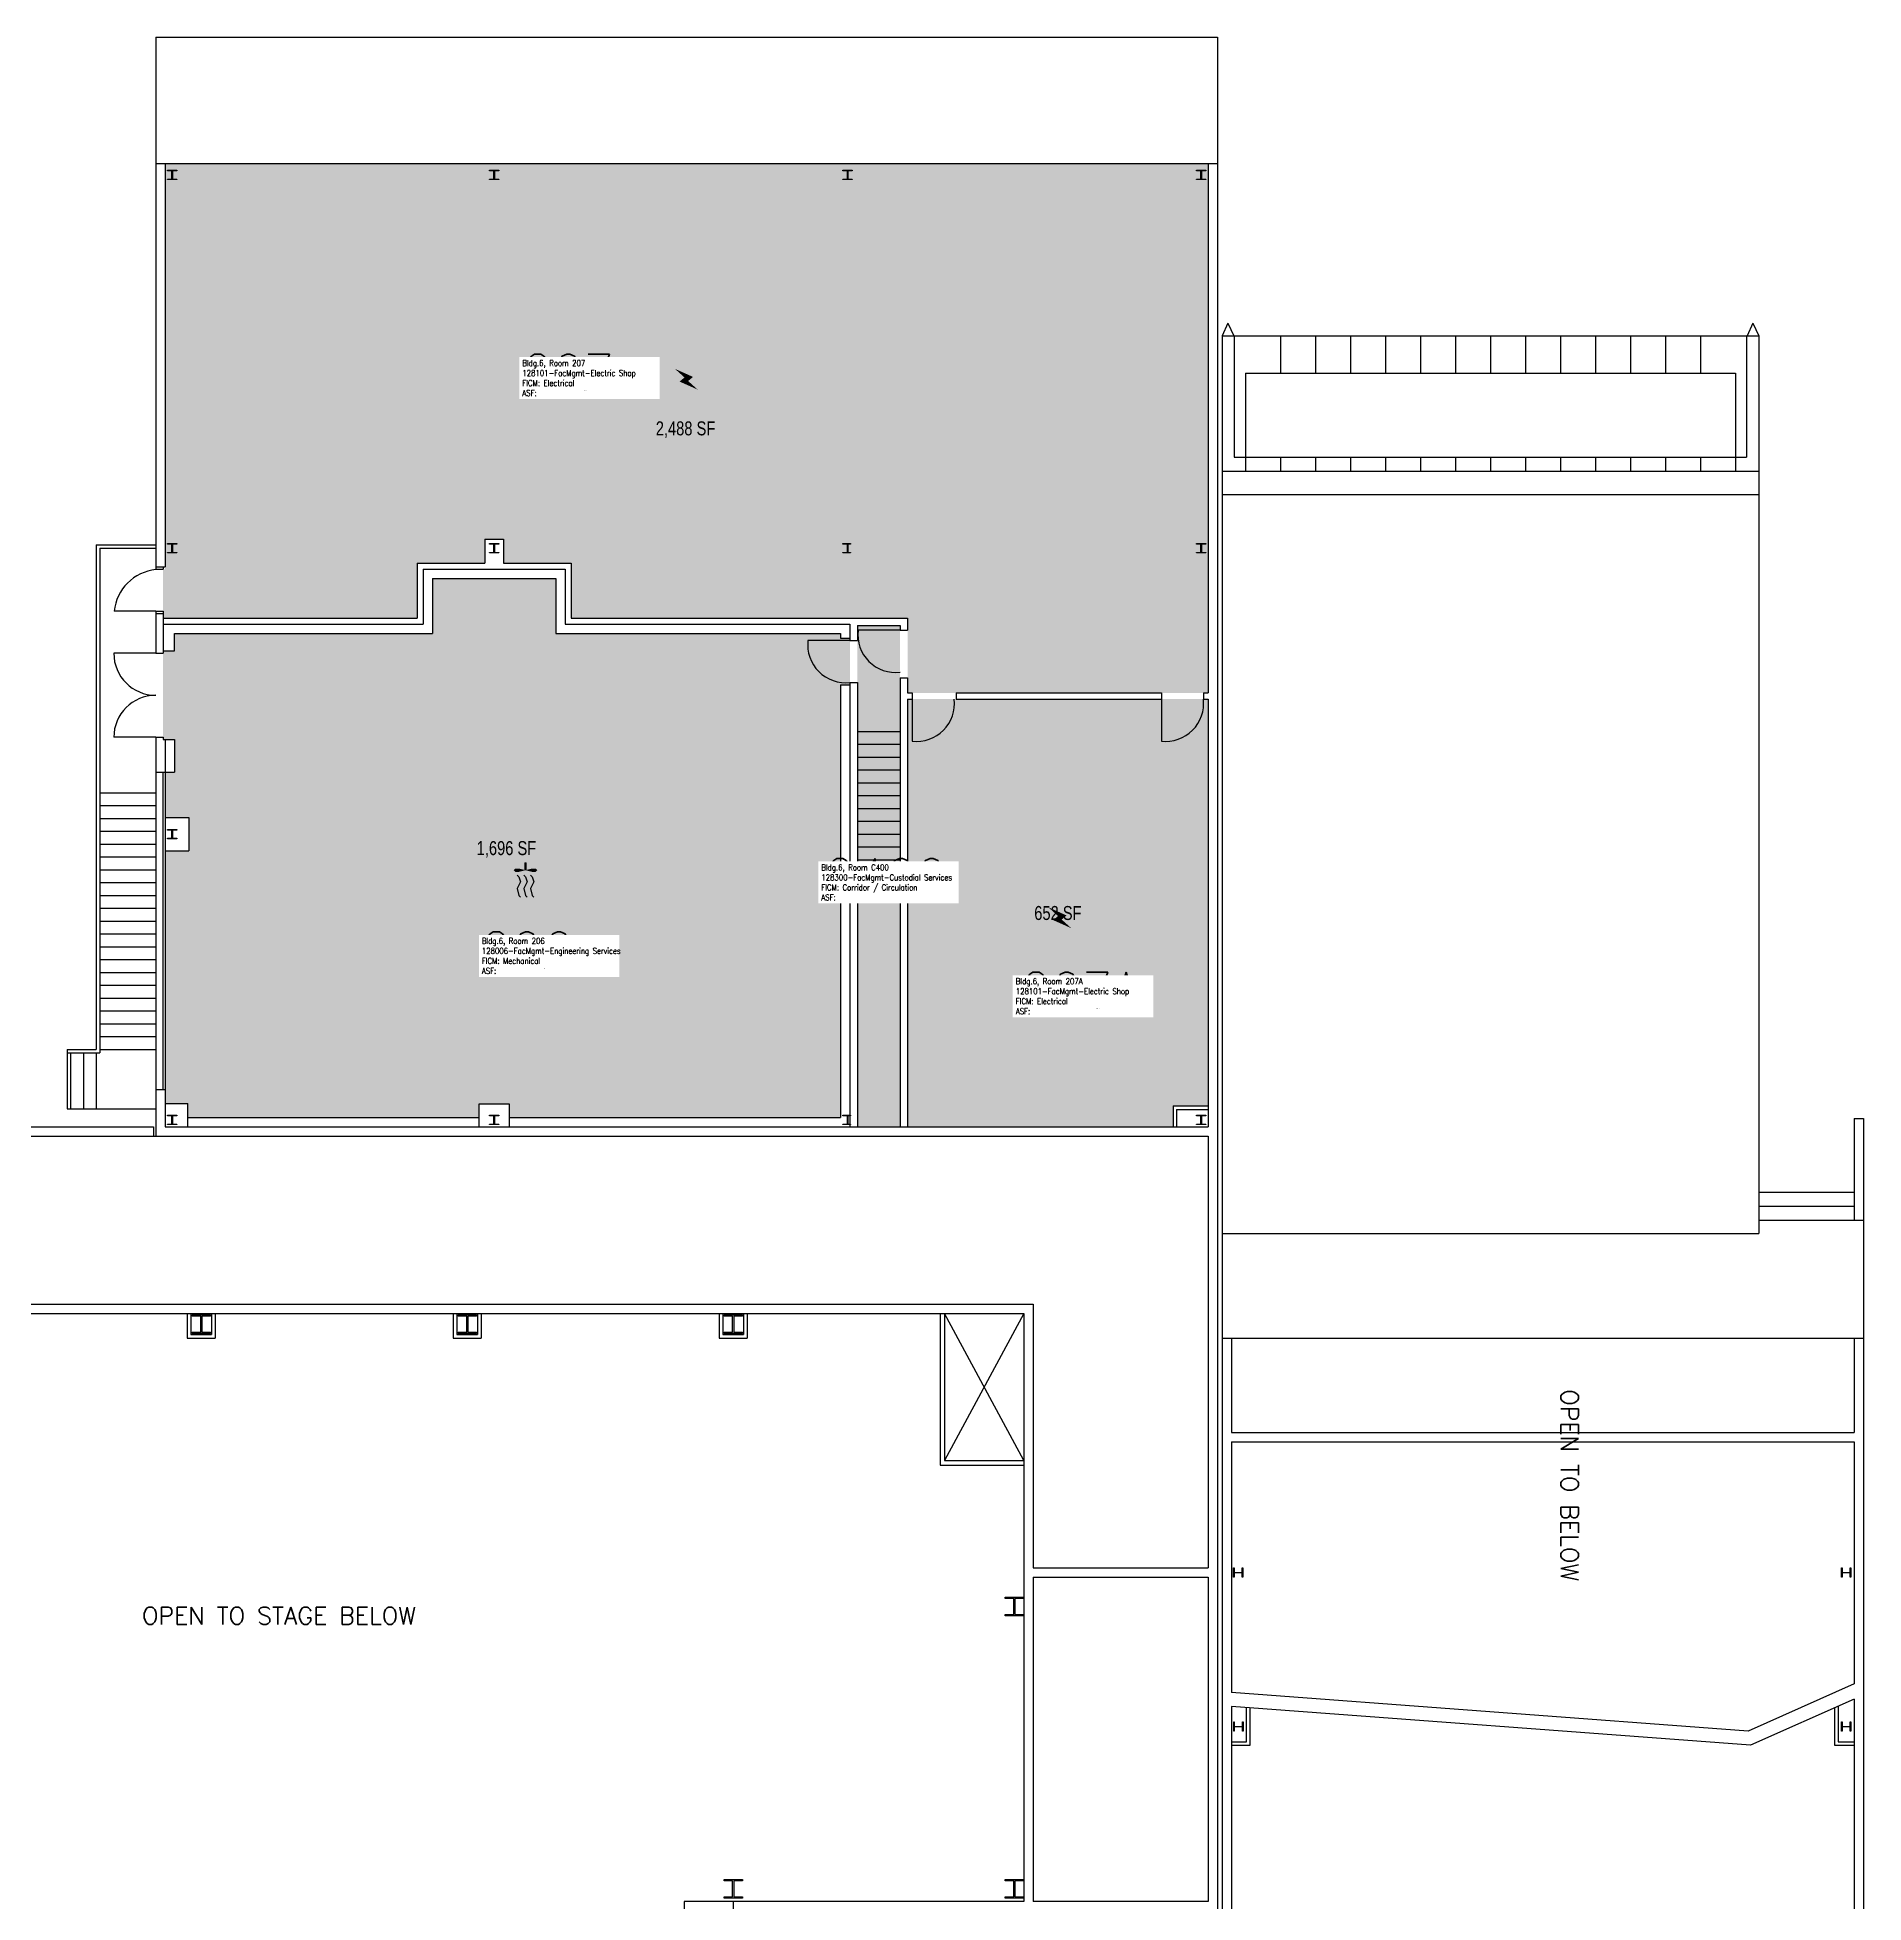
# Model space of a CAD drawing. Header units: inches. Extents: x -206 to 2389, y 0 to 3821.
# Drawn here: x 786 to 2352, y 2222 to 3821 of the extents above; entities that cross this region are included whole.
import ezdxf
from ezdxf.enums import TextEntityAlignment as Align

# ---------------------------------------------------------------- set-up
doc = ezdxf.new("R2010")
doc.units = ezdxf.units.IN
doc.header["$LTSCALE"] = 10
doc.header["$MEASUREMENT"] = 0
doc.layers.get('0').update_dxf_attribs({"linetype": 'CONTINUOUS'})
for name, color, linetype in [('A-COLS', 5, 'CONTINUOUS'), ('A-DOOR', 2, 'CONTINUOUS'), ('A-FLOR', 3, 'CONTINUOUS'), ('A-IDEN-ICON', 4, 'CONTINUOUS'), ('A-IDEN-RNUM', 7, 'CONTINUOUS'), ('A-IDEN-SNUM', 4, 'CONTINUOUS'), ('A-IDEN-TEXT', 4, 'CONTINUOUS'), ('A-IDEN-VNUM', 4, 'CONTINUOUS'), ('A-ROOF', 2, 'CONTINUOUS'), ('A-WALL', 5, 'CONTINUOUS'), ('AREA-TEXT', 3, 'CONTINUOUS'), ('Rooms-Category-Color', 7, 'CONTINUOUS'), ('Rooms-College-Color', 7, 'CONTINUOUS'), ('Rooms-Department-Color', 7, 'CONTINUOUS'), ('Rooms-Division-Color', 7, 'CONTINUOUS'), ('Rooms-Information', 7, 'CONTINUOUS')]:
    doc.layers.add(name, color=color, linetype=linetype)
doc.styles.add('AREA', font='arial.ttf', dxfattribs={"width": 0.75, "height": 24})
doc.styles.add('ROOMFNUMBER', font='SIMPLEX', dxfattribs={"height": 0.83})
doc.styles.add('ROOMSNUMBER', font='txt', dxfattribs={"height": 0.03})
doc.styles.add('ROOMVNUMBER', font='simplex.shx', dxfattribs={"width": 0.85})

# ---------------------------------------------------------------- blocks, each defined once
blk = doc.blocks.new('CPMECH')
at = {"color": 0, "linetype": 'ByBlock'}
for p, q in [((0.005, 0.025), (0.015, 0.035)), ((0.015, 0.035), (0.045, 0.045)), ((0.015, -0.005), (0.045, 0.005)), ((0.045, 0.045), (0.085, 0.025)), ((0.045, 0.005), (0.085, -0.015)), ((0.085, 0.025), (0.125, 0.035)), ((0.125, 0.035), (0.135, 0.045)), ((0.125, -0.005), (0.135, 0.005)), ((0.005, -0.015), (0.015, -0.005)), ((0.005, -0.055), (0.015, -0.045)), ((0.015, -0.045), (0.045, -0.035)), ((0.045, -0.035), (0.085, -0.055)), ((0.085, -0.015), (0.125, -0.005)), ((0.085, -0.055), (0.125, -0.045)), ((0.125, -0.045), (0.135, -0.035))]:
    blk.add_line(p, q, dxfattribs=at)
at = {"color": 0, "linetype": 'ByBlock', "const_width": 0.015}
blk.add_lwpolyline([(-0.025, -0.005), (-0.065, -0.005)], dxfattribs=at)
at = {"color": 0, "linetype": 'ByBlock', "const_width": 0.0075}
blk.add_lwpolyline([(-0.068, -0.007, 1), (-0.062, -0.003, 1)], format="xyb", close=True, dxfattribs=at)
at = {"color": 0, "linetype": 'ByBlock'}
for points in [[(-0.025, -0.005, 0, 0.02, 0), (-0.025, 0.035, 0.02, 0.02, 0), (-0.025, 0.055, 0.02, 0, 0), (-0.025, 0.065, 0, 0, 0)], [(-0.025, -0.005, 0, 0.02, 0), (-0.025, -0.045, 0.02, 0.02, 0), (-0.025, -0.065, 0.02, 0, 0), (-0.025, -0.075, 0, 0, 0)]]:
    blk.add_lwpolyline(points, format="xyseb", dxfattribs=at)
blk = doc.blocks.new('CPELECT')
at = {"color": 0, "linetype": 'ByBlock'}
blk.add_lwpolyline([(0.062, 0.063, 0, 0.03, 0), (0.01, -0.017, 0.03, 0.03, 0), (-0.01, 0.007, 0.03, 0, 0), (-0.062, -0.073, 0.03, 0, 0)], format="xyseb", dxfattribs=at)

msp = doc.modelspace()

# ---------------------------------------------------------------- hatches: boundary and pattern name
at = {"layer": 'Rooms-Category-Color', "true_color": 0xadadad}
for points in [[(1790, 3712.8), (896, 3712.8), (896, 3365.1), (894.3, 3365.1), (894.3, 3323.3), (1112, 3323.3), (1112, 3370.3), (1170, 3370.3), (1170, 3391), (1186, 3391), (1186, 3370.3), (1244, 3370.3), (1244, 3323.3), (1475, 3323.3), (1532.5, 3323.3), (1532.5, 3312.8), (1532.5, 3259.1), (1536.5, 3259.1), (1786, 3259.1), (1790, 3259.1)], [(1125.3, 3310.1), (904, 3310.1), (904, 3295.1), (894.3, 3295.1), (894.3, 3293.1), (894.3, 3219.1), (896, 3219.1), (904, 3219.1), (904, 3191.1), (896, 3191.1), (896, 3152.3), (916.3, 3152.3), (916.3, 3123.8), (896, 3123.8), (896, 2907.3), (915.5, 2907.3), (915.5, 2895.1), (1164.8, 2895.1), (1164.8, 2906.6), (1191.3, 2906.6), (1191.3, 2895.1), (1475, 2895.1), (1475, 3266.1), (1483, 3266.1), (1483, 3304.1), (1483, 3306.1), (1475, 3306.1), (1475, 3310.1), (1230.8, 3310.1), (1230.8, 3357.1), (1125.3, 3357.1)], [(1489.5, 3316.8), (1526, 3316.8), (1526, 2887.1), (1489.5, 2887.1)], [(1536.5, 3253.8), (1532.5, 3253.8), (1532.5, 2887.1), (1760, 2887.1), (1760, 2905.1), (1790, 2905.1), (1790, 3253.8), (1786, 3253.8)]]:
    msp.add_hatch(color=253, dxfattribs=at).paths.add_polyline_path(points)
at = {"layer": 'Rooms-College-Color', "true_color": 0xadadad}
for points in [[(1790, 3712.8), (896, 3712.8), (896, 3365.1), (894.3, 3365.1), (894.3, 3323.3), (1112, 3323.3), (1112, 3370.3), (1170, 3370.3), (1170, 3391), (1186, 3391), (1186, 3370.3), (1244, 3370.3), (1244, 3323.3), (1475, 3323.3), (1532.5, 3323.3), (1532.5, 3312.8), (1532.5, 3259.1), (1536.5, 3259.1), (1786, 3259.1), (1790, 3259.1)], [(1125.3, 3310.1), (904, 3310.1), (904, 3295.1), (894.3, 3295.1), (894.3, 3293.1), (894.3, 3219.1), (896, 3219.1), (904, 3219.1), (904, 3191.1), (896, 3191.1), (896, 3152.3), (916.3, 3152.3), (916.3, 3123.8), (896, 3123.8), (896, 2907.3), (915.5, 2907.3), (915.5, 2895.1), (1164.8, 2895.1), (1164.8, 2906.6), (1191.3, 2906.6), (1191.3, 2895.1), (1475, 2895.1), (1475, 3266.1), (1483, 3266.1), (1483, 3304.1), (1483, 3306.1), (1475, 3306.1), (1475, 3310.1), (1230.8, 3310.1), (1230.8, 3357.1), (1125.3, 3357.1)], [(1489.5, 3316.8), (1526, 3316.8), (1526, 2887.1), (1489.5, 2887.1)], [(1536.5, 3253.8), (1532.5, 3253.8), (1532.5, 2887.1), (1760, 2887.1), (1760, 2905.1), (1790, 2905.1), (1790, 3253.8), (1786, 3253.8)]]:
    msp.add_hatch(color=253, dxfattribs=at).paths.add_polyline_path(points)
at = {"layer": 'Rooms-Department-Color', "true_color": 0xacacac}
for points in [[(1790, 3712.8), (896, 3712.8), (896, 3365.1), (894.3, 3365.1), (894.3, 3323.3), (1112, 3323.3), (1112, 3370.3), (1170, 3370.3), (1170, 3391), (1186, 3391), (1186, 3370.3), (1244, 3370.3), (1244, 3323.3), (1475, 3323.3), (1532.5, 3323.3), (1532.5, 3312.8), (1532.5, 3259.1), (1536.5, 3259.1), (1786, 3259.1), (1790, 3259.1)], [(1125.3, 3310.1), (904, 3310.1), (904, 3295.1), (894.3, 3295.1), (894.3, 3293.1), (894.3, 3219.1), (896, 3219.1), (904, 3219.1), (904, 3191.1), (896, 3191.1), (896, 3152.3), (916.3, 3152.3), (916.3, 3123.8), (896, 3123.8), (896, 2907.3), (915.5, 2907.3), (915.5, 2895.1), (1164.8, 2895.1), (1164.8, 2906.6), (1191.3, 2906.6), (1191.3, 2895.1), (1475, 2895.1), (1475, 3266.1), (1483, 3266.1), (1483, 3304.1), (1483, 3306.1), (1475, 3306.1), (1475, 3310.1), (1230.8, 3310.1), (1230.8, 3357.1), (1125.3, 3357.1)], [(1489.5, 3316.8), (1526, 3316.8), (1526, 2887.1), (1489.5, 2887.1)], [(1536.5, 3253.8), (1532.5, 3253.8), (1532.5, 2887.1), (1760, 2887.1), (1760, 2905.1), (1790, 2905.1), (1790, 3253.8), (1786, 3253.8)]]:
    msp.add_hatch(color=253, dxfattribs=at).paths.add_polyline_path(points)
at = {"layer": 'Rooms-Division-Color', "true_color": 0xadadad}
for points in [[(1790, 3712.8), (896, 3712.8), (896, 3365.1), (894.3, 3365.1), (894.3, 3323.3), (1112, 3323.3), (1112, 3370.3), (1170, 3370.3), (1170, 3391), (1186, 3391), (1186, 3370.3), (1244, 3370.3), (1244, 3323.3), (1475, 3323.3), (1532.5, 3323.3), (1532.5, 3312.8), (1532.5, 3259.1), (1536.5, 3259.1), (1786, 3259.1), (1790, 3259.1)], [(1125.3, 3310.1), (904, 3310.1), (904, 3295.1), (894.3, 3295.1), (894.3, 3293.1), (894.3, 3219.1), (896, 3219.1), (904, 3219.1), (904, 3191.1), (896, 3191.1), (896, 3152.3), (916.3, 3152.3), (916.3, 3123.8), (896, 3123.8), (896, 2907.3), (915.5, 2907.3), (915.5, 2895.1), (1164.8, 2895.1), (1164.8, 2906.6), (1191.3, 2906.6), (1191.3, 2895.1), (1475, 2895.1), (1475, 3266.1), (1483, 3266.1), (1483, 3304.1), (1483, 3306.1), (1475, 3306.1), (1475, 3310.1), (1230.8, 3310.1), (1230.8, 3357.1), (1125.3, 3357.1)], [(1489.5, 3316.8), (1526, 3316.8), (1526, 2887.1), (1489.5, 2887.1)], [(1536.5, 3253.8), (1532.5, 3253.8), (1532.5, 2887.1), (1760, 2887.1), (1760, 2905.1), (1790, 2905.1), (1790, 3253.8), (1786, 3253.8)]]:
    msp.add_hatch(color=253, dxfattribs=at).paths.add_polyline_path(points)

# ---------------------------------------------------------------- linework, layer by layer
at = {"layer": 'A-COLS'}
for p, q in [((898, 3706.6), (898, 3707.1)), ((898, 3707.1), (906, 3707.1)), ((901.8, 3706.6), (898, 3706.6)), ((898, 3699.1), (898, 3699.6)), ((898, 3699.6), (901.8, 3699.6)), ((906, 3699.1), (898, 3699.1)), ((901.8, 3699.6), (901.8, 3706.6)), ((906, 3706.6), (902.3, 3706.6)), ((902.3, 3706.6), (902.3, 3699.6)), ((902.3, 3699.6), (906, 3699.6)), ((906, 3707.1), (906, 3706.6)), ((906, 3699.6), (906, 3699.1)), ((1174, 3706.6), (1174, 3707.1)), ((1174, 3707.1), (1182, 3707.1)), ((1177.8, 3706.6), (1174, 3706.6)), ((1174, 3699.1), (1174, 3699.6)), ((1174, 3699.6), (1177.8, 3699.6)), ((1182, 3699.1), (1174, 3699.1)), ((1177.8, 3699.6), (1177.8, 3706.6)), ((1182, 3706.6), (1178.3, 3706.6)), ((1178.3, 3706.6), (1178.3, 3699.6)), ((1178.3, 3699.6), (1182, 3699.6)), ((1182, 3707.1), (1182, 3706.6)), ((1182, 3699.6), (1182, 3699.1)), ((1477, 3706.6), (1477, 3707.1)), ((1477, 3707.1), (1485, 3707.1)), ((1480.8, 3706.6), (1477, 3706.6)), ((1477, 3699.1), (1477, 3699.6)), ((1477, 3699.6), (1480.8, 3699.6)), ((1485, 3699.1), (1477, 3699.1)), ((1480.8, 3699.6), (1480.8, 3706.6)), ((1485, 3706.6), (1481.3, 3706.6)), ((1481.3, 3706.6), (1481.3, 3699.6)), ((1481.3, 3699.6), (1485, 3699.6)), ((1485, 3707.1), (1485, 3706.6)), ((1485, 3699.6), (1485, 3699.1)), ((1780, 3706.6), (1780, 3707.1)), ((1780, 3707.1), (1788, 3707.1)), ((1783.8, 3706.6), (1780, 3706.6)), ((1780, 3699.1), (1780, 3699.6)), ((1780, 3699.6), (1783.8, 3699.6)), ((1788, 3699.1), (1780, 3699.1)), ((1783.8, 3699.6), (1783.8, 3706.6)), ((1788, 3706.6), (1784.3, 3706.6)), ((1784.3, 3706.6), (1784.3, 3699.6)), ((1784.3, 3699.6), (1788, 3699.6)), ((1788, 3707.1), (1788, 3706.6)), ((1788, 3699.6), (1788, 3699.1)), ((898, 3386.6), (898, 3387.1)), ((898, 3387.1), (906, 3387.1)), ((901.8, 3386.6), (898, 3386.6)), ((898, 3379.1), (898, 3379.6)), ((898, 3379.6), (901.8, 3379.6)), ((906, 3379.1), (898, 3379.1)), ((901.8, 3379.6), (901.8, 3386.6)), ((906, 3386.6), (902.3, 3386.6)), ((902.3, 3386.6), (902.3, 3379.6)), ((902.3, 3379.6), (906, 3379.6)), ((906, 3387.1), (906, 3386.6)), ((906, 3379.6), (906, 3379.1)), ((1174, 3386.6), (1174, 3387.1)), ((1174, 3387.1), (1182, 3387.1)), ((1177.8, 3386.6), (1174, 3386.6)), ((1174, 3379.1), (1174, 3379.6)), ((1174, 3379.6), (1177.8, 3379.6)), ((1182, 3379.1), (1174, 3379.1)), ((1177.8, 3379.6), (1177.8, 3386.6)), ((1182, 3386.6), (1178.3, 3386.6)), ((1178.3, 3386.6), (1178.3, 3379.6)), ((1178.3, 3379.6), (1182, 3379.6)), ((1182, 3387.1), (1182, 3386.6)), ((1182, 3379.6), (1182, 3379.1)), ((1477, 3386.6), (1477, 3387.1)), ((1477, 3387.1), (1483.4, 3387.1)), ((1480.8, 3386.6), (1477, 3386.6)), ((1477, 3379.1), (1477, 3379.6)), ((1477, 3379.6), (1480.8, 3379.6)), ((1483.4, 3379.1), (1477, 3379.1)), ((1480.8, 3379.6), (1480.8, 3386.6)), ((1483.4, 3386.6), (1481.3, 3386.6)), ((1481.3, 3386.6), (1481.3, 3379.6)), ((1481.3, 3379.6), (1483.4, 3379.6)), ((1483.4, 3387.1), (1483.4, 3386.6)), ((1483.4, 3379.6), (1483.4, 3379.1)), ((1780, 3386.6), (1780, 3387.1)), ((1780, 3387.1), (1788, 3387.1)), ((1783.8, 3386.6), (1780, 3386.6)), ((1780, 3379.1), (1780, 3379.6)), ((1780, 3379.6), (1783.8, 3379.6)), ((1788, 3379.1), (1780, 3379.1)), ((1783.8, 3379.6), (1783.8, 3386.6)), ((1788, 3386.6), (1784.3, 3386.6)), ((1784.3, 3386.6), (1784.3, 3379.6)), ((1784.3, 3379.6), (1788, 3379.6)), ((1788, 3387.1), (1788, 3386.6)), ((1788, 3379.6), (1788, 3379.1)), ((898, 3141.6), (898, 3142.1)), ((898, 3142.1), (906, 3142.1)), ((901.8, 3141.6), (898, 3141.6)), ((898, 3134.1), (898, 3134.6)), ((898, 3134.6), (901.8, 3134.6)), ((906, 3134.1), (898, 3134.1)), ((901.8, 3134.6), (901.8, 3141.6)), ((906, 3141.6), (902.3, 3141.6)), ((902.3, 3141.6), (902.3, 3134.6)), ((902.3, 3134.6), (906, 3134.6)), ((906, 3142.1), (906, 3141.6)), ((906, 3134.6), (906, 3134.1)), ((898, 2896.6), (898, 2897.1)), ((898, 2897.1), (906, 2897.1)), ((901.8, 2896.6), (898, 2896.6)), ((901.8, 2889.6), (901.8, 2896.6)), ((906, 2896.6), (902.3, 2896.6)), ((902.3, 2896.6), (902.3, 2889.6)), ((906, 2897.1), (906, 2896.6)), ((1174, 2896.6), (1174, 2897.1)), ((1174, 2897.1), (1182, 2897.1)), ((1177.8, 2896.6), (1174, 2896.6)), ((1177.8, 2889.6), (1177.8, 2896.6)), ((1182, 2896.6), (1178.3, 2896.6)), ((1178.3, 2896.6), (1178.3, 2889.6)), ((1182, 2897.1), (1182, 2896.6)), ((1477, 2896.6), (1477, 2897.1)), ((1477, 2897.1), (1483.4, 2897.1)), ((1480.8, 2896.6), (1477, 2896.6)), ((1480.8, 2889.6), (1480.8, 2896.6)), ((1483.4, 2896.6), (1481.3, 2896.6)), ((1481.3, 2896.6), (1481.3, 2889.6)), ((1483.4, 2897.1), (1483.4, 2896.6)), ((1780, 2896.6), (1780, 2897.1)), ((1780, 2897.1), (1788, 2897.1)), ((1783.8, 2896.6), (1780, 2896.6)), ((1783.8, 2889.6), (1783.8, 2896.6)), ((1788, 2896.6), (1784.3, 2896.6)), ((1784.3, 2896.6), (1784.3, 2889.6)), ((1788, 2897.1), (1788, 2896.6)), ((898, 2889.1), (898, 2889.6)), ((898, 2889.6), (901.8, 2889.6)), ((906, 2889.1), (898, 2889.1)), ((902.3, 2889.6), (906, 2889.6)), ((906, 2889.6), (906, 2889.1)), ((1174, 2889.1), (1174, 2889.6)), ((1174, 2889.6), (1177.8, 2889.6)), ((1182, 2889.1), (1174, 2889.1)), ((1178.3, 2889.6), (1182, 2889.6)), ((1182, 2889.6), (1182, 2889.1)), ((1477, 2889.1), (1477, 2889.6)), ((1477, 2889.6), (1480.8, 2889.6)), ((1483.4, 2889.1), (1477, 2889.1)), ((1481.3, 2889.6), (1483.4, 2889.6)), ((1483.4, 2889.6), (1483.4, 2889.1)), ((1780, 2889.1), (1780, 2889.6)), ((1780, 2889.6), (1783.8, 2889.6)), ((1788, 2889.1), (1780, 2889.1)), ((1784.3, 2889.6), (1788, 2889.6)), ((1788, 2889.6), (1788, 2889.1)), ((919.1, 2725), (919.1, 2726)), ((919.1, 2726), (934.9, 2726)), ((926.5, 2725), (919.1, 2725)), ((926.5, 2711.2), (926.5, 2725)), ((934.9, 2725), (927.5, 2725)), ((927.5, 2725), (927.5, 2711.2)), ((934.9, 2726), (934.9, 2725)), ((1147.1, 2725), (1147.1, 2726)), ((1147.1, 2726), (1162.9, 2726)), ((1154.5, 2725), (1147.1, 2725)), ((1154.5, 2711.2), (1154.5, 2725)), ((1162.9, 2725), (1155.5, 2725)), ((1155.5, 2725), (1155.5, 2711.2)), ((1162.9, 2726), (1162.9, 2725)), ((1375.1, 2725), (1375.1, 2726)), ((1375.1, 2726), (1390.9, 2726)), ((1382.5, 2725), (1375.1, 2725)), ((1382.5, 2711.2), (1382.5, 2725)), ((1390.9, 2725), (1383.5, 2725)), ((1383.5, 2725), (1383.5, 2711.2)), ((1390.9, 2726), (1390.9, 2725)), ((919.1, 2710.2), (919.1, 2711.2)), ((919.1, 2711.2), (926.5, 2711.2)), ((934.9, 2710.2), (919.1, 2710.2)), ((927.5, 2711.2), (934.9, 2711.2)), ((934.9, 2711.2), (934.9, 2710.2)), ((1147.1, 2710.2), (1147.1, 2711.2)), ((1147.1, 2711.2), (1154.5, 2711.2)), ((1162.9, 2710.2), (1147.1, 2710.2)), ((1155.5, 2711.2), (1162.9, 2711.2)), ((1162.9, 2711.2), (1162.9, 2710.2)), ((1375.1, 2710.2), (1375.1, 2711.2)), ((1375.1, 2711.2), (1382.5, 2711.2)), ((1390.9, 2710.2), (1375.1, 2710.2)), ((1383.5, 2711.2), (1390.9, 2711.2)), ((1390.9, 2711.2), (1390.9, 2710.2)), ((1811.8, 2501.1), (1811.8, 2509.1)), ((1811.8, 2509.1), (1812.3, 2509.1)), ((1812.3, 2501.1), (1811.8, 2501.1)), ((1812.3, 2509.1), (1812.3, 2505.3)), ((1812.3, 2505.3), (1819.3, 2505.3)), ((1819.3, 2504.8), (1812.3, 2504.8)), ((1812.3, 2504.8), (1812.3, 2501.1)), ((1819.3, 2509.1), (1819.8, 2509.1)), ((1819.3, 2505.3), (1819.3, 2509.1)), ((1819.3, 2501.1), (1819.3, 2504.8)), ((1819.8, 2501.1), (1819.3, 2501.1)), ((1819.8, 2509.1), (1819.8, 2501.1)), ((2333, 2501.1), (2333, 2509.1)), ((2333, 2509.1), (2333.5, 2509.1)), ((2333.5, 2501.1), (2333, 2501.1)), ((2333.5, 2509.1), (2333.5, 2505.3)), ((2333.5, 2505.3), (2340.5, 2505.3)), ((2340.5, 2504.8), (2333.5, 2504.8)), ((2333.5, 2504.8), (2333.5, 2501.1)), ((2340.5, 2509.1), (2341, 2509.1)), ((2340.5, 2505.3), (2340.5, 2509.1)), ((2340.5, 2501.1), (2340.5, 2504.8)), ((2341, 2501.1), (2340.5, 2501.1)), ((2341, 2509.1), (2341, 2501.1)), ((1616.1, 2483), (1616.1, 2484)), ((1616.1, 2484), (1631.9, 2484)), ((1623.5, 2483), (1616.1, 2483)), ((1623.5, 2469.2), (1623.5, 2483)), ((1631.9, 2483), (1624.5, 2483)), ((1624.5, 2483), (1624.5, 2469.2)), ((1631.9, 2484), (1631.9, 2483)), ((1616.1, 2468.2), (1616.1, 2469.2)), ((1616.1, 2469.2), (1623.5, 2469.2)), ((1631.9, 2468.2), (1616.1, 2468.2)), ((1624.5, 2469.2), (1631.9, 2469.2)), ((1631.9, 2469.2), (1631.9, 2468.2)), ((1812, 2369.1), (1812, 2377.1)), ((1812, 2377.1), (1812.5, 2377.1)), ((1812.5, 2369.1), (1812, 2369.1)), ((1812.5, 2377.1), (1812.5, 2373.3)), ((1812.5, 2373.3), (1819.5, 2373.3)), ((1819.5, 2372.8), (1812.5, 2372.8)), ((1812.5, 2372.8), (1812.5, 2369.1)), ((1819.5, 2377.1), (1820, 2377.1)), ((1819.5, 2373.3), (1819.5, 2377.1)), ((1819.5, 2369.1), (1819.5, 2372.8)), ((1820, 2369.1), (1819.5, 2369.1)), ((1820, 2377.1), (1820, 2369.1)), ((2333, 2369.1), (2333, 2377.1)), ((2333, 2377.1), (2333.5, 2377.1)), ((2333.5, 2369.1), (2333, 2369.1)), ((2333.5, 2377.1), (2333.5, 2373.3)), ((2333.5, 2373.3), (2340.5, 2373.3)), ((2340.5, 2372.8), (2333.5, 2372.8)), ((2333.5, 2372.8), (2333.5, 2369.1)), ((2340.5, 2377.1), (2341, 2377.1)), ((2340.5, 2373.3), (2340.5, 2377.1)), ((2340.5, 2369.1), (2340.5, 2372.8)), ((2341, 2369.1), (2340.5, 2369.1)), ((2341, 2377.1), (2341, 2369.1)), ((1375.1, 2241), (1375.1, 2242)), ((1375.1, 2242), (1390.9, 2242)), ((1382.5, 2241), (1375.1, 2241)), ((1382.5, 2227.2), (1382.5, 2241)), ((1390.9, 2241), (1383.5, 2241)), ((1383.5, 2241), (1383.5, 2227.2)), ((1390.9, 2242), (1390.9, 2241)), ((1616.1, 2241), (1616.1, 2242)), ((1616.1, 2242), (1631.9, 2242)), ((1623.5, 2241), (1616.1, 2241)), ((1623.5, 2227.2), (1623.5, 2241)), ((1631.9, 2241), (1624.5, 2241)), ((1624.5, 2241), (1624.5, 2227.2)), ((1631.9, 2242), (1631.9, 2241)), ((1375.1, 2226.2), (1375.1, 2227.2)), ((1375.1, 2227.2), (1382.5, 2227.2)), ((1390.9, 2226.2), (1375.1, 2226.2)), ((1383.5, 2227.2), (1390.9, 2227.2)), ((1390.9, 2227.2), (1390.9, 2226.2)), ((1616.1, 2226.2), (1616.1, 2227.2)), ((1616.1, 2227.2), (1623.5, 2227.2)), ((1631.9, 2226.2), (1616.1, 2226.2)), ((1624.5, 2227.2), (1631.9, 2227.2)), ((1631.9, 2227.2), (1631.9, 2226.2))]:
    msp.add_line(p, q, dxfattribs=at)
at = {"layer": 'A-DOOR'}
for p, q in [((888, 3329.1), (852.3, 3329.1)), ((1526, 3312.8), (1490, 3312.8)), ((1483, 3304.1), (1447, 3304.1)), ((888, 3293.1), (852, 3293.1)), ((1536.5, 3253.8), (1536.5, 3217.8)), ((1750, 3253.8), (1750, 3217.8)), ((888, 3221.1), (852, 3221.1))]:
    msp.add_line(p, q, dxfattribs=at)
for centre, radius, start, end in [((892.2, 3325), 40.1, 95.9394, 174.1013), ((1522.3, 3309.1), 32.5, 173.4158, 276.5842), ((1479.3, 3300.4), 32.5, 173.4158, 276.5842), ((888, 3293.1), 36, 180, 270), ((888, 3221.1), 36, 90, 180), ((1540.2, 3250.1), 32.5, 263.4158, 6.5842), ((1753.7, 3250.1), 32.5, 263.4158, 6.5842)]:
    msp.add_arc(centre, radius, start, end, dxfattribs=at)
at = {"layer": 'A-FLOR', "linetype": 'Continuous'}
for p, q in [((837, 3386.1), (837, 2953.6)), ((840, 3383.1), (840, 2950.6)), ((1489.5, 3226.1), (1489.5, 3108.6)), ((1489.5, 3226.1), (1526, 3226.1)), ((1489.5, 3215.1), (1526, 3215.1)), ((1489.5, 3204.1), (1526, 3204.1)), ((888, 3191.1), (888, 2919.1)), ((894, 3191.1), (894, 2919.1)), ((896, 3191.1), (896, 2919.1)), ((1489.5, 3193.1), (1526, 3193.1)), ((1489.5, 3182.1), (1526, 3182.1)), ((840, 3173.6), (888, 3173.6)), ((1489.5, 3171.1), (1526, 3171.1)), ((840, 3162.6), (888, 3162.6)), ((840, 3151.6), (888, 3151.6)), ((1489.5, 3160.1), (1526, 3160.1)), ((840, 3140.6), (888, 3140.6)), ((1489.5, 3149.1), (1526, 3149.1)), ((1489.5, 3138.1), (1526, 3138.1)), ((840, 3129.6), (888, 3129.6)), ((840, 3118.6), (888, 3118.6)), ((1489.5, 3127.1), (1526, 3127.1)), ((840, 3107.6), (888, 3107.6)), ((1489.5, 3116.1), (1526, 3116.1)), ((1497.3, 3105.1), (1510.8, 3105.1)), ((1513, 3105.1), (1526, 3105.1)), ((840, 3096.6), (888, 3096.6)), ((840, 3085.6), (888, 3085.6)), ((840, 3074.6), (888, 3074.6)), ((840, 3063.6), (888, 3063.6)), ((840, 3052.6), (888, 3052.6)), ((840, 3041.6), (888, 3041.6)), ((840, 3030.6), (888, 3030.6)), ((840, 3019.6), (888, 3019.6)), ((840, 3008.6), (888, 3008.6)), ((840, 2997.6), (888, 2997.6)), ((840, 2986.6), (888, 2986.6)), ((840, 2975.6), (888, 2975.6)), ((840, 2964.6), (888, 2964.6)), ((812, 2953.6), (837, 2953.6)), ((812, 2953.6), (812, 2902.6)), ((812, 2950.6), (840, 2950.6)), ((815, 2950.6), (815, 2902.6)), ((826, 2950.6), (826, 2902.6)), ((837, 2950.6), (837, 2902.6)), ((840, 2953.6), (888, 2953.6)), ((812, 2902.6), (888, 2902.6))]:
    msp.add_line(p, q, dxfattribs=at)
at = {"layer": 'A-FLOR'}
for p, q in [((837, 3386.1), (888, 3386.1)), ((840, 3383.1), (888, 3383.1)), ((1506.1, 3100.8), (1489.5, 3108.6)), ((1512.1, 3109.2), (1505.3, 3088.7)), ((1514.4, 3097.8), (1512.1, 3109.2)), ((1505.3, 3088.7), (1506.1, 3100.8)), ((1526, 3089.9), (1514.4, 3097.8)), ((1632.1, 2727.1), (1564, 2601.1)), ((1632.1, 2601.3), (1564, 2727.1))]:
    msp.add_line(p, q, dxfattribs=at)
at = {"layer": 'A-ROOF'}
for p, q in [((1807, 3576.1), (1802, 3565.1)), ((1807, 3576.1), (1812, 3565.1)), ((2257, 3576.1), (2252, 3565.1)), ((2257, 3576.1), (2262, 3565.1))]:
    msp.add_line(p, q, dxfattribs=at)
at = {"layer": 'A-ROOF', "linetype": 'Continuous'}
for p, q in [((1802, 3565.1), (1812.5, 3565.1)), ((1802, 3565.1), (1802, 2706.1)), ((1812.5, 3565.1), (1812.5, 3461.1)), ((1812.5, 3565.1), (2251.5, 3565.1)), ((1852, 3565.1), (1852, 3533.1)), ((1882, 3565.1), (1882, 3533.1)), ((1912, 3565.1), (1912, 3533.1)), ((1942, 3565.1), (1942, 3533.1)), ((1972, 3565.1), (1972, 3533.1)), ((2002, 3565.1), (2002, 3533.1)), ((2032, 3565.1), (2032, 3533.1)), ((2062, 3565.1), (2062, 3533.1)), ((2092, 3565.1), (2092, 3533.1)), ((2122, 3565.1), (2122, 3533.1)), ((2152, 3565.1), (2152, 3533.1)), ((2182, 3565.1), (2182, 3533.1)), ((2212, 3565.1), (2212, 3533.1)), ((2251.5, 3565.1), (2251.5, 3461.1)), ((2251.6, 3565.1), (2262, 3565.1)), ((2262, 3565.1), (2262, 2795.9)), ((1822, 3533.1), (2242, 3533.1)), ((1822, 3533.1), (1822, 3449.1)), ((2242, 3533.1), (2242, 3449.1)), ((1812.5, 3461.1), (2251.5, 3461.1)), ((1852, 3461.1), (1852, 3449.1)), ((1882, 3461.1), (1882, 3449.1)), ((1912, 3461.1), (1912, 3449.1)), ((1942, 3461.1), (1942, 3449.1)), ((1972, 3461.1), (1972, 3449.1)), ((2002, 3461.1), (2002, 3449.1)), ((2032, 3461.1), (2032, 3449.1)), ((2062, 3461.1), (2062, 3449.1)), ((2092, 3461.1), (2092, 3449.1)), ((2122, 3461.1), (2122, 3449.1)), ((2152, 3461.1), (2152, 3449.1)), ((2182, 3461.1), (2182, 3449.1)), ((2212, 3461.1), (2212, 3449.1)), ((1802, 3449.1), (2262, 3449.1)), ((1802, 3429.1), (2262, 3429.1)), ((1802, 2795.9), (2262, 2795.9)), ((1802.1, 2706.1), (2352, 2706.1))]:
    msp.add_line(p, q, dxfattribs=at)
at = {"layer": 'A-WALL', "linetype": 'Continuous'}
for p, q in [((888, 3821.1), (888, 3367.1)), ((888, 3821.1), (1798.1, 3821.1)), ((1798.1, 3821.1), (1798.1, 1197.1)), ((888, 3712.8), (1798, 3712.8)), ((896, 3712.8), (896, 3367.1)), ((1790, 3712.8), (1790, 3259.1)), ((1170, 3391), (1186, 3391)), ((1170, 3391), (1170, 3370.3)), ((1186, 3391), (1186, 3370.3)), ((888, 3367.1), (896, 3367.1)), ((888, 3367.1), (888, 3365.1)), ((888, 3365.1), (894.3, 3365.1)), ((894.3, 3367.1), (894.3, 3365.1)), ((1112, 3370.3), (1112, 3323.3)), ((1112, 3370.3), (1170, 3370.3)), ((1117.3, 3365.1), (1238.8, 3365.1)), ((1117.3, 3365.1), (1117.3, 3318.1)), ((1186, 3370.3), (1244, 3370.3)), ((1238.8, 3365.1), (1238.8, 3318.1)), ((1244, 3370.3), (1244, 3323.3)), ((1125.3, 3357.1), (1230.8, 3357.1)), ((1125.3, 3357.1), (1125.3, 3310.1)), ((1230.8, 3357.1), (1230.8, 3310.1)), ((888, 3329.1), (894.3, 3329.1)), ((888, 3329.1), (888, 3327.1)), ((888, 3329.1), (888, 3293.1)), ((888, 3327.1), (894.3, 3327.1)), ((894.3, 3329.1), (894.3, 3327.1)), ((894.3, 3329.1), (894.3, 3295.1)), ((894.3, 3323.3), (1112, 3323.3)), ((894.3, 3318.1), (1117.3, 3318.1)), ((904, 3310.1), (1125.3, 3310.1)), ((1230.8, 3310.1), (1475, 3310.1)), ((1238.8, 3318.1), (1483, 3318.1)), ((1244, 3323.3), (1475, 3323.3)), ((1475, 3323.3), (1532.5, 3323.3)), ((1475, 3310.1), (1475, 3306.1)), ((1483, 3318.1), (1483, 3304.1)), ((1489.5, 3316.8), (1526, 3316.8)), ((1489.5, 3316.8), (1489.5, 3304.1)), ((1526, 3316.8), (1526, 3312.8)), ((1526, 3312.8), (1532.5, 3312.8)), ((1532.5, 3323.3), (1532.5, 3312.8)), ((888, 3295.1), (888, 3293.1)), ((894.3, 3295.1), (894.3, 3293.1)), ((1475, 3306.1), (1483, 3306.1)), ((1483, 3304.1), (1489.5, 3304.1)), ((888, 3293.1), (894.3, 3293.1)), ((1475, 3266.1), (1483, 3266.1)), ((1475, 3266.1), (1475, 2895.1)), ((1483, 3268.1), (1483, 2887.1)), ((1483, 3268.1), (1489.5, 3268.1)), ((1489.5, 3268.1), (1489.5, 2887.1)), ((1526, 3272.1), (1526, 2887.1)), ((1526, 3272.1), (1532.5, 3272.1)), ((1532.5, 3272.1), (1532.5, 3259.1)), ((1532.5, 3259.1), (1536.5, 3259.1)), ((1532.5, 3253.8), (1536.5, 3253.8)), ((1532.5, 3253.8), (1532.5, 2887.1)), ((1536.5, 3259.1), (1536.5, 3253.8)), ((1574.1, 3259.1), (1574.1, 3253.8)), ((1574.1, 3259.1), (1750, 3259.1)), ((1574.1, 3253.8), (1750, 3253.8)), ((1750, 3259.1), (1750, 3253.8)), ((1786, 3259.1), (1786, 3253.8)), ((1786, 3259.1), (1790, 3259.1)), ((1786, 3253.8), (1790, 3253.8)), ((1790, 3253.8), (1790, 2887.1)), ((888, 3221.1), (894.3, 3221.1)), ((888, 3221.1), (888, 3191.1)), ((894.3, 3221.1), (894.3, 3219.1)), ((894.3, 3219.1), (896, 3219.1)), ((896, 3219.1), (896, 3191.1)), ((888, 3191.1), (890, 3191.1)), ((890, 3191.1), (896, 3191.1)), ((896, 3152.3), (896, 3123.8)), ((888, 2919.1), (896, 2919.1)), ((888, 2919.1), (888, 2879.1)), ((896, 2919.1), (896, 2887.1)), ((915.5, 2895.1), (1164.8, 2895.1)), ((1191.3, 2895.1), (1475, 2895.1)), ((1760, 2905.1), (1760, 2887.1)), ((1760, 2905.1), (1790, 2905.1)), ((1763.1, 2902), (1790, 2902)), ((1763.1, 2902), (1763.1, 2887.1)), ((2344, 2894.4), (2344, 2807.1)), ((2344, 2894.4), (2352, 2894.4)), ((2352, 2894.4), (2352, 1485.1)), ((553, 2879.1), (888, 2879.1)), ((561, 2887.1), (886, 2887.1)), ((888, 2879.1), (1790, 2879.1)), ((896, 2887.1), (1790, 2887.1)), ((1790, 2879.1), (1790, 2509.1)), ((2262, 2831.1), (2344, 2831.1)), ((2262, 2819.1), (2344, 2819.1)), ((2262, 2807.1), (2352, 2807.1)), ((442, 2735.1), (1640.1, 2735.1)), ((1640.1, 2735.1), (1640.1, 2509.1)), ((450, 2727.1), (1632.1, 2727.1)), ((915, 2727.1), (915, 2706.1)), ((918.1, 2727.1), (918.1, 2709.2)), ((935.9, 2727.1), (935.9, 2709.2)), ((939, 2727.1), (939, 2706.1)), ((1143, 2727.1), (1143, 2706.1)), ((1146.1, 2727.1), (1146.1, 2709.2)), ((1163.9, 2727.1), (1163.9, 2709.2)), ((1167, 2727.1), (1167, 2706.1)), ((1371, 2727.1), (1371, 2706.1)), ((1374.1, 2727.1), (1374.1, 2709.2)), ((1391.9, 2727.1), (1391.9, 2709.2)), ((1395, 2727.1), (1395, 2706.1)), ((1560.3, 2727.1), (1560.3, 2597.3)), ((1564, 2727.1), (1564, 2601.1)), ((1632.1, 2727.1), (1632.1, 2223.1)), ((915, 2706.1), (939, 2706.1)), ((918.1, 2709.2), (935.9, 2709.2)), ((1143, 2706.1), (1167, 2706.1)), ((1146.1, 2709.2), (1163.9, 2709.2)), ((1371, 2706.1), (1395, 2706.1)), ((1374.1, 2709.2), (1391.9, 2709.2)), ((1802.1, 2706.1), (1802.1, 1197.1)), ((1810, 2706.1), (1810, 2625.1)), ((2344, 2706.1), (2344, 2625.1)), ((1810, 2625.1), (2344, 2625.1)), ((1810.1, 2617.1), (1810.1, 2402.3)), ((1810.1, 2617.1), (2344, 2617.1)), ((2344, 2617.1), (2344, 2409.8)), ((1560.3, 2597.3), (1632, 2597.3)), ((1564, 2601.1), (1632, 2601.1)), ((1640.1, 2509.1), (1790, 2509.1)), ((1640.1, 2501.1), (1790, 2501.1)), ((1640.1, 2501.1), (1640.1, 2223.1)), ((1790, 2501.1), (1790, 2223.1)), ((2344, 2409.8), (2252.9, 2369.3)), ((1810.1, 2390.3), (1810.1, 1197.1)), ((1822.9, 2360.2), (1822.9, 2389.3)), ((1826, 2357.1), (1826, 2389.1)), ((2344, 2396.6), (2255, 2357.1)), ((2327, 2389.1), (2327, 2357.1)), ((2330.2, 2390.5), (2330.2, 2360.2)), ((2344, 2396.6), (2344, 1493.1)), ((1810.1, 2360.2), (1822.9, 2360.2)), ((1810.1, 2357.1), (1826, 2357.1)), ((2327, 2357.1), (2344, 2357.1)), ((2330.2, 2360.2), (2344, 2360.2)), ((1341, 2223.1), (1341, 2215.1)), ((1632.1, 2223.1), (1341, 2223.1)), ((1790, 2223.1), (1640.1, 2223.1))]:
    msp.add_line(p, q, dxfattribs=at)
at = {"layer": 'A-WALL'}
for p, q in [((904, 3295.1), (904, 3310.1)), ((894.3, 3295.1), (904, 3295.1)), ((896, 3219.1), (904, 3219.1)), ((904, 3219.1), (904, 3191.1)), ((896, 3191.1), (904, 3191.1)), ((896, 3152.3), (916.3, 3152.3)), ((916.3, 3152.3), (916.3, 3123.8)), ((896, 3123.8), (916.3, 3123.8)), ((896, 2907.3), (915.5, 2907.3)), ((915.5, 2887.1), (915.5, 2907.3)), ((1191.3, 2906.6), (1164.8, 2906.6)), ((1164.8, 2906.6), (1164.8, 2887.1)), ((1191.3, 2887.1), (1191.3, 2906.6)), ((886, 2887.1), (886, 2879.1)), ((2252.9, 2369.3), (1810.1, 2402.3)), ((2255, 2357.1), (1810.1, 2390.3)), ((1383, 2223.1), (1383, 2215.1))]:
    msp.add_line(p, q, dxfattribs=at)

# ---------------------------------------------------------------- block references
at = {"layer": 'A-IDEN-ICON', "xscale": 144, "yscale": 144, "zscale": 144, "rotation": 270.0000000044467}
for name, p in [('CPELECT', (1343.5, 3528)), ('CPMECH', (1205.6, 3103.6)), ('CPELECT', (1663.7, 3066.4))]:
    msp.add_blockref(name, p, dxfattribs=at)

# ---------------------------------------------------------------- texts
at = {"layer": 'A-IDEN-RNUM', "style": 'ROOMSNUMBER'}
for s, p in [('0207-00', (1256.2, 3518.1, 0)), ('C400-00', (1506.9, 3099.4, 0)), ('0206-00', (1220.8, 3022.8, 0)), ('0207-A0', (1695.3, 2988.2, 0))]:
    msp.add_text(s, height=0.36, dxfattribs=at).set_placement(p, align=Align.CENTER)
at = {"layer": 'A-IDEN-SNUM', "style": 'ROOMSNUMBER'}
for s, p in [('0060020700', (1256.2, 3518.1, 0)), ('0060C40000', (1506.9, 3099.4, 0)), ('0060020600', (1220.8, 3022.8, 0)), ('00600207A0', (1695.3, 2988.2, 0))]:
    msp.add_text(s, height=0.36, dxfattribs=at).set_placement(p, align=Align.CENTER)
at = {"layer": 'A-IDEN-TEXT', "style": 'ROOMFNUMBER'}
for s, rotation, p in [('OPEN TO BELOW', 270, (2092.5, 2580, 0)), ('OPEN TO STAGE BELOW', 0, (993.7, 2460.7, 0))]:
    msp.add_text(s, height=14.94, rotation=rotation, dxfattribs=at).set_placement(p, align=Align.CENTER)
at = {"layer": 'A-IDEN-VNUM', "style": 'ROOMVNUMBER', "width": 0.85}
for s, p in [('207', (1241.6, 3513.6, 0)), ('C400', (1513.1, 3081.3, 0)), ('206', (1206.1, 3018.3, 0)), ('207A', (1680.6, 2983.7, 0))]:
    msp.add_text(s, height=36, dxfattribs=at).set_placement(p, align=Align.CENTER)
at = {"layer": 'AREA-TEXT', "style": 'AREA', "width": 0.75}
for s, p in [('2,488 SF', (1342.1, 3485.9)), ('1,696 SF', (1188.6, 3126.1)), ('109 SF', (1507.8, 3102)), ('652 SF', (1661.3, 3070.5))]:
    msp.add_text(s, height=12, dxfattribs=at).set_placement(p, align=Align.MIDDLE_CENTER)

# ---------------------------------------------------------------- next in the draw order: texts
at = {"layer": 'Rooms-Information', "char_height": 5.143, "width": 115.2, "attachment_point": 7, "style": 'ROOMVNUMBER', "bg_fill": 3, "box_fill_scale": 1.5, "bg_fill_color": 256, "bg_fill_true_color": 13158600, "bg_fill_transparency": 0}
for s, insert in [('Bldg.6, Room 207^M^J128101-FacMgmt-Electric Shop^M^JFICM: Electrical^M^JASF: ', (1202.2, 3513.6, 0)), ('Bldg.6, Room C400^M^J128300-FacMgmt-Custodial Services^M^JFICM: Corridor / Circulation^M^JASF: ', (1458.5, 3081.3, 0)), ('Bldg.6, Room 206^M^J128006-FacMgmt-Engineering Services^M^JFICM: Mechanical^M^JASF: ', (1167.5, 3018.3, 0)), ('Bldg.6, Room 207A^M^J128101-FacMgmt-Electric Shop^M^JFICM: Electrical^M^JASF: ', (1625.2, 2983.7, 0))]:
    msp.add_mtext(s, dxfattribs=dict(at, insert=insert))

doc.saveas('drawing.dxf')
